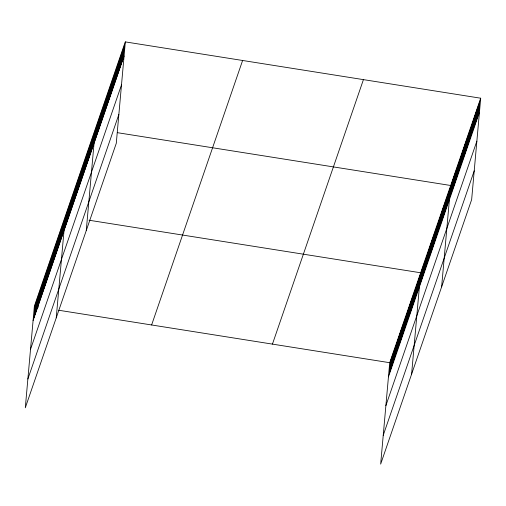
<?xml version="1.0" encoding="UTF-8"?>
<svg xmlns="http://www.w3.org/2000/svg" width="506" height="506" viewBox="0 0 506 506"><rect width="100%" height="100%" fill="white"/><g stroke="black" fill="none" stroke-linecap="round" stroke-linejoin="round"><path stroke-width="0.76" d="M125.336 41.897L34.351 306.389L25.3 407.792L116.285 143.299L125.336 41.897L480.7 98.208L471.649 199.611L380.664 464.103L389.715 362.701L480.7 98.208M34.085 317.641L35.35 303.486M35.085 314.738L36.343 300.589M36.078 311.835L37.343 297.686M37.077 308.938L38.342 294.783M38.076 306.035L39.341 291.886M39.076 303.132L40.335 288.983M40.075 300.235L41.334 286.08M41.068 297.332L42.333 283.183M42.068 294.435L43.333 280.28M43.067 291.532L44.332 277.383M44.066 288.629L45.325 274.48M45.059 285.732L46.324 271.577M46.059 282.829L47.324 268.68M47.058 279.926L48.323 265.776M48.057 277.029L49.316 262.873M49.057 274.125L50.315 259.976M50.05 271.222L51.315 257.073M51.049 268.325L52.314 254.17M52.048 265.422L53.307 251.273M53.048 262.519L54.306 248.37M54.041 259.622L55.306 245.473M55.04 256.719L56.305 242.57M56.039 253.822L57.304 239.667M57.039 250.919L58.298 236.77M58.032 248.016L59.297 233.867M59.031 245.119L60.296 230.964M60.031 242.216L61.296 228.067M61.03 239.313L62.289 225.164M62.029 236.416L63.288 222.26M63.022 233.513L64.287 219.364M56.236 317.863L65.287 216.46L68.778 217.017M65.021 227.7L66.286 213.551M66.027 224.79L67.285 210.641M67.026 221.881L68.285 207.732M68.025 218.978L69.29 204.822M69.025 216.068L70.29 201.913M70.024 213.159L71.289 199.003M71.03 210.249L72.288 196.094M72.029 207.34L73.294 193.184M73.028 204.43L74.293 190.275M74.028 201.521L75.293 187.365M75.033 198.611L76.292 184.456M76.033 195.702L77.298 181.546M77.032 192.792L78.297 178.637M78.032 189.883L79.297 175.727M79.037 186.973L80.296 172.818M80.037 184.064L81.302 169.908M81.036 181.154L82.301 166.999M82.035 178.245L83.3 164.089M83.041 175.335L84.3 161.18M84.04 172.426L85.299 158.27M85.04 169.516L86.305 155.361M86.039 166.607L87.304 152.451M87.038 163.697L88.303 149.542M88.044 160.788L89.303 146.632M89.043 157.878L90.308 143.723M90.043 154.969L91.308 140.813M91.042 152.059L92.307 137.91M92.048 149.15L93.306 135.001M93.047 146.24L94.312 132.091M86.26 230.584L95.311 129.182L98.803 129.732M95.046 140.421L96.311 126.272M96.051 137.512L97.31 123.363M97.051 134.602L98.316 120.453M98.05 131.693L99.315 117.544M99.049 128.783L100.314 114.634M100.055 125.874L101.314 111.725M101.055 122.964L102.313 108.815M102.054 120.055L103.319 105.906M103.053 117.145L104.318 102.996M104.053 114.236L105.318 100.087M105.058 111.326L106.317 97.177M106.058 108.417L107.323 94.268M107.057 105.507L108.322 91.358M108.056 102.598L109.321 88.449M109.062 99.688L110.321 85.539M110.061 96.779L111.326 82.63M111.061 93.869L112.326 79.72M112.06 90.96L113.325 76.811M113.066 88.05L114.324 73.901M114.065 85.141L115.33 70.992M115.064 82.231L116.329 68.082M116.064 79.322L117.329 65.173M117.069 76.412L118.328 62.263M118.069 73.503L119.327 59.354M119.068 70.593L120.333 56.444M120.067 67.684L121.332 53.535M121.067 64.774L122.332 50.625M122.072 61.865L123.331 47.716M123.072 58.955L124.337 44.806M389.449 373.953L390.714 359.798M390.449 371.05L391.714 356.901M391.448 368.147L392.707 353.998M392.441 365.25L393.706 351.094M393.44 362.347L394.705 348.198M394.44 359.443L395.705 345.294M395.439 356.547L396.698 342.391M396.432 353.643L397.697 339.494M397.431 350.74L398.696 336.591M398.431 347.843L399.696 333.688M399.43 344.94L400.689 330.791M400.429 342.043L401.688 327.888M401.422 339.14L402.687 324.991M402.422 336.237L403.687 322.088M403.421 333.34L404.686 319.185M404.42 330.437L405.679 316.288M405.414 327.534L406.679 313.385M406.413 324.637L407.678 310.482M407.412 321.734L408.677 307.585M408.412 318.831L409.67 304.682M409.405 315.934L410.67 301.778M410.404 313.031L411.669 298.882M411.403 310.127L412.668 295.978M412.403 307.231L413.661 293.082M413.402 304.327L414.661 290.178M414.395 301.431L415.66 287.275M415.394 298.527L416.659 284.378M416.394 295.624L417.659 281.475M417.393 292.727L418.652 278.572M418.386 289.824L419.651 275.675M411.599 374.174L420.65 272.772L89.018 220.224M420.385 284.011L421.65 269.862M421.39 281.102L422.649 266.953M422.39 278.192L423.655 264.043M423.389 275.283L424.654 261.134M424.389 272.373L425.654 258.224M425.394 269.464L426.653 255.315M426.394 266.554L427.659 252.405M427.393 263.645L428.658 249.496M428.392 260.735L429.657 246.586M429.398 257.826L430.657 243.677M430.397 254.923L431.656 240.767M431.397 252.013L432.662 237.858M432.396 249.104L433.661 234.948M433.402 246.194L434.66 232.039M434.401 243.285L435.66 229.129M435.4 240.375L436.665 226.22M436.4 237.466L437.665 223.31M437.399 234.556L438.664 220.401M438.405 231.647L439.663 217.491M439.404 228.737L440.669 214.582M440.403 225.828L441.668 211.672M441.403 222.918L442.668 208.763M442.408 220.009L443.667 205.853M443.408 217.099L444.673 202.944M444.407 214.19L445.672 200.034M445.406 211.28L446.671 197.125M446.412 208.371L447.671 194.215M447.412 205.461L448.67 191.306M448.411 202.552L449.676 188.396M441.624 286.896L450.675 185.487L117.645 132.717M450.416 196.733L451.675 182.577M451.415 193.823L452.674 179.668M452.415 190.914L453.68 176.758M453.414 188.004L454.679 173.855M454.413 185.095L455.678 170.946M455.419 182.185L456.678 168.036M456.418 179.276L457.683 165.127M457.418 176.366L458.683 162.217M458.417 173.457L459.682 159.308M459.423 170.547L460.681 156.398M460.422 167.638L461.687 153.489M461.421 164.728L462.686 150.579M462.421 161.819L463.686 147.67M463.426 158.909L464.685 144.76M464.426 156L465.684 141.851M465.425 153.09L466.69 138.941M466.424 150.181L467.689 136.032M467.43 147.271L468.689 133.122M468.429 144.362L469.688 130.213M469.429 141.452L470.694 127.303M470.428 138.543L471.693 124.394M471.428 135.633L472.693 121.484M472.433 132.724L473.692 118.575M473.433 129.814L474.698 115.665M474.432 126.905L475.697 112.756M475.431 123.995L476.696 109.846M476.437 121.086L477.696 106.937M477.436 118.176L478.701 104.027M478.436 115.267L479.701 101.118M33.086 320.538L124.071 56.046M30.518 349.336L121.503 84.844M27.868 379L118.853 114.508M151.623 324.972L242.608 60.48M272.443 344.118L363.428 79.625M388.45 376.85L479.435 112.357M385.882 405.641L476.867 141.149M383.232 435.312L474.217 170.819M34.351 306.389L38.538 307.053M58.778 310.26L389.715 362.701"/></g></svg>
